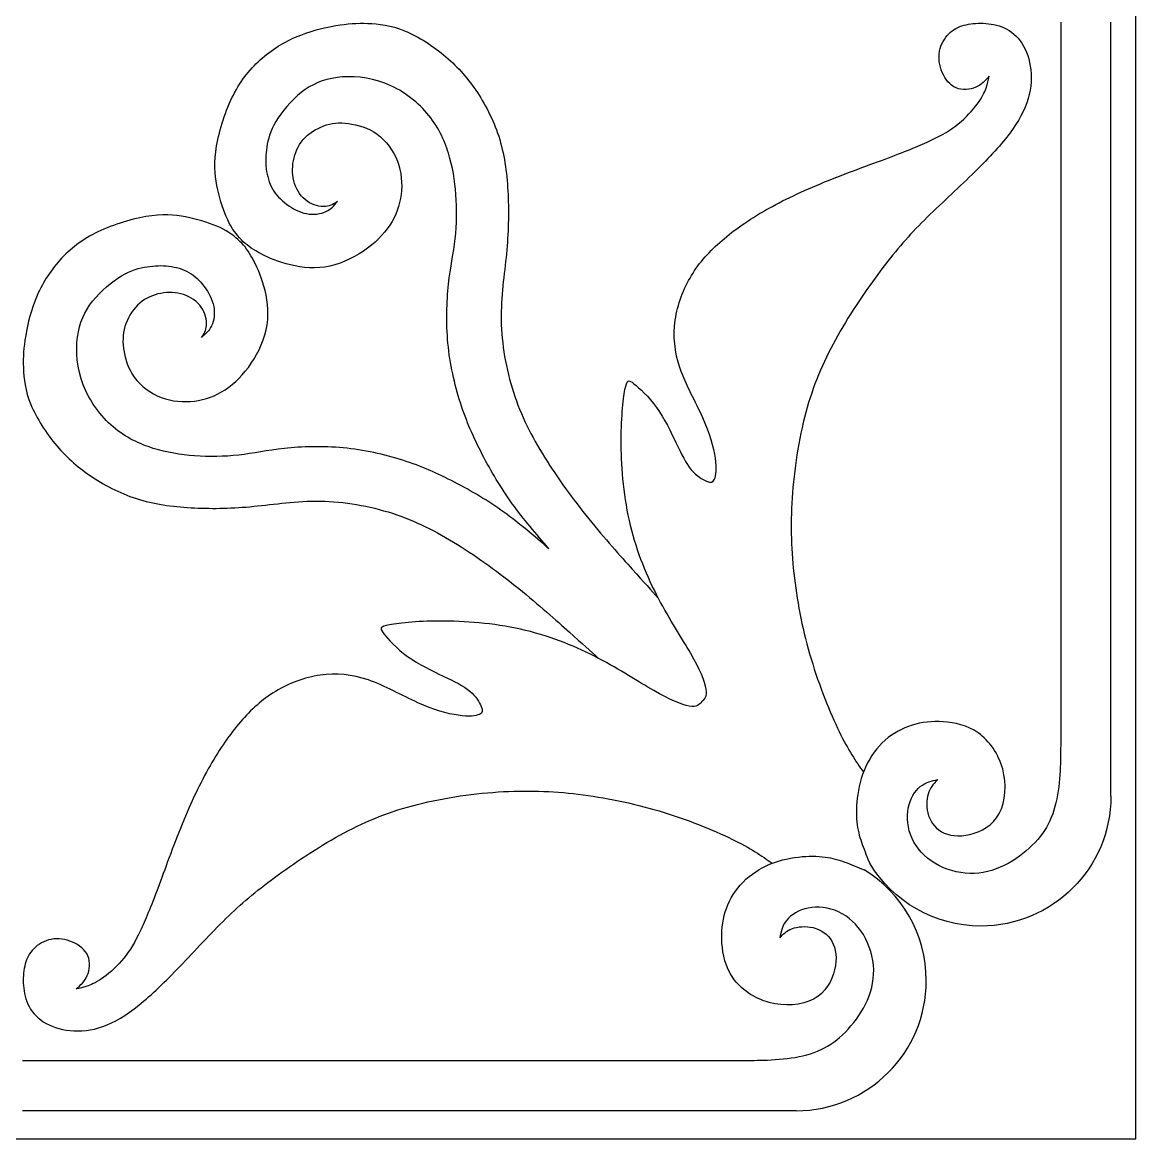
# Model space of a CAD drawing. Extents: x -97 to 91, y -16 to 189.
# Drawn here: x 54.71 to 90.75, y 114.61 to 150.76 of the extents above; entities that cross this region are included whole.
import ezdxf

# ---------------------------------------------------------------- set-up
doc = ezdxf.new("R2010")
doc.units = 0
doc.header["$MEASUREMENT"] = 0
doc.layers.add('LAYER_1', color=7, linetype='CONTINUOUS')

msp = doc.modelspace()

# ---------------------------------------------------------------- linework, layer by layer
at = {"layer": 'LAYER_1'}
msp.add_lwpolyline([(18.4134, 114.6116), (90.7518, 114.6116), (90.7518, 186.95), (18.4134, 186.95), (18.4134, 114.6116)], close=True, dxfattribs=at)
for points, knots in [([(71.7561, 133.7123), (71.3468, 134.1864), (70.9374, 134.6607), (70.5712, 135.1704), (70.5712, 135.1704), (70.205, 135.6801), (69.8818, 136.2254), (69.6016, 136.7656), (69.6016, 136.7656), (69.3215, 137.3058), (69.0841, 137.8411), (68.8923, 138.4393), (68.8923, 138.4393), (68.7005, 139.0376), (68.554, 139.699), (68.4909, 140.3679), (68.4909, 140.3679), (68.4278, 141.0369), (68.448, 141.7135), (68.5086, 142.2738), (68.5086, 142.2738), (68.5692, 142.8342), (68.6702, 143.2786), (68.7232, 143.7481), (68.7232, 143.7481), (68.7762, 144.2176), (68.7812, 144.7124), (68.7485, 145.1769), (68.7485, 145.1769), (68.7156, 145.6413), (68.6449, 146.0755), (68.5061, 146.5173), (68.5061, 146.5173), (68.3672, 146.959), (68.1602, 147.4084), (67.8119, 147.8148), (67.8119, 147.8148), (67.4635, 148.2212), (66.9737, 148.5848), (66.4487, 148.7867), (66.4487, 148.7867), (65.9236, 148.9887), (65.3632, 149.0291), (64.9013, 148.9685), (64.9013, 148.9685), (64.4393, 148.9079), (64.0757, 148.7463), (63.7426, 148.4838), (63.7426, 148.4838), (63.4094, 148.2213), (63.1064, 147.8577), (62.9203, 147.5428), (62.9203, 147.5428), (62.7341, 147.2279), (62.6646, 146.9616), (62.6261, 146.7149), (62.6261, 146.7149), (62.5877, 146.4681), (62.5801, 146.2409), (62.6078, 146.0137), (62.6078, 146.0137), (62.6356, 145.7865), (62.6987, 145.5593), (62.8085, 145.365), (62.8085, 145.365), (62.9183, 145.1706), (63.0749, 145.009), (63.2667, 144.8677), (63.2667, 144.8677), (63.4585, 144.7263), (63.6857, 144.6051), (63.9142, 144.5609), (63.9142, 144.5609), (64.1427, 144.5167), (64.3724, 144.5496), (64.539, 144.6278), (64.539, 144.6278), (64.7056, 144.7061), (64.8091, 144.8298), (64.9126, 144.9535), (64.9126, 144.9535), (64.804, 144.8803), (64.6955, 144.807), (64.5251, 144.7944), (64.5251, 144.7944), (64.3547, 144.7818), (64.1225, 144.8298), (63.9344, 144.961), (63.9344, 144.961), (63.7463, 145.0923), (63.6024, 145.3069), (63.5267, 145.5404), (63.5267, 145.5404), (63.451, 145.7739), (63.4434, 146.0264), (63.4888, 146.2725), (63.4888, 146.2725), (63.5342, 146.5186), (63.6328, 146.7585), (63.8044, 146.9566), (63.8044, 146.9566), (63.976, 147.1547), (64.2209, 147.3113), (64.4695, 147.4021), (64.4695, 147.4021), (64.7182, 147.493), (64.9707, 147.5183), (65.2685, 147.4804), (65.2685, 147.4804), (65.5664, 147.4425), (65.9098, 147.3415), (66.1988, 147.132), (66.1988, 147.132), (66.4878, 146.9225), (66.7226, 146.6044), (66.8551, 146.2573), (66.8551, 146.2573), (66.9876, 145.9102), (67.0179, 145.5341), (66.9738, 145.1807), (66.9738, 145.1807), (66.9296, 144.8273), (66.8109, 144.4966), (66.6077, 144.1874), (66.6077, 144.1874), (66.4045, 143.8781), (66.1167, 143.5903), (65.752, 143.3455), (65.752, 143.3455), (65.3872, 143.1006), (64.9454, 142.8986), (64.5037, 142.8317), (64.5037, 142.8317), (64.0619, 142.7648), (63.6201, 142.833), (63.2503, 142.9365), (63.2503, 142.9365), (62.8805, 143.04), (62.5826, 143.1789), (62.3531, 143.3065), (62.3531, 143.3065), (62.1236, 143.4341), (61.9623, 143.5507), (61.8046, 143.7122), (61.8046, 143.7122), (61.6468, 143.8738), (61.4924, 144.0804), (61.361, 144.3566), (61.361, 144.3566), (61.2295, 144.6329), (61.121, 144.9788), (61.0415, 145.3359), (61.0415, 145.3359), (60.9619, 145.6931), (60.9114, 146.0617), (60.9745, 146.5615), (60.9745, 146.5615), (61.0377, 147.0613), (61.2144, 147.6924), (61.4517, 148.2112), (61.4517, 148.2112), (61.689, 148.7299), (61.9869, 149.1364), (62.3428, 149.4747), (62.3428, 149.4747), (62.6987, 149.8129), (63.1127, 150.083), (63.5557, 150.2749), (63.5557, 150.2749), (63.9988, 150.4667), (64.4709, 150.5804), (64.8571, 150.6474), (64.8571, 150.6474), (65.2433, 150.7144), (65.5437, 150.7349), (65.8933, 150.7222), (65.8933, 150.7222), (66.2429, 150.7096), (66.6418, 150.6639), (67.0861, 150.482), (67.0861, 150.482), (67.5304, 150.3001), (68.0202, 149.982), (68.4253, 149.6375), (68.4253, 149.6375), (68.8304, 149.2929), (69.1511, 148.9218), (69.4426, 148.4788), (69.4426, 148.4788), (69.7341, 148.0358), (69.9967, 147.5207), (70.1646, 146.9604), (70.1646, 146.9604), (70.3324, 146.4), (70.4057, 145.7941), (70.4347, 145.1782), (70.4347, 145.1782), (70.4637, 144.5622), (70.4486, 143.9362), (70.3829, 143.2647), (70.3829, 143.2647), (70.3173, 142.5932), (70.2012, 141.8763), (70.2138, 141.1089), (70.2138, 141.1089), (70.2264, 140.3415), (70.3678, 139.5236), (70.6101, 138.7764), (70.6101, 138.7764), (70.8524, 138.0292), (71.1958, 137.3526), (71.6174, 136.6736), (71.6174, 136.6736), (72.0389, 135.9945), (72.5388, 135.3129), (73.0487, 134.6818), (73.0487, 134.6818), (73.5586, 134.0507), (74.0786, 133.4701), (74.4566, 133.0488), (74.4566, 133.0488), (74.8347, 132.6274), (75.0707, 132.3653), (75.3067, 132.1031)], [0, 0, 0, 0, 0.0175439, 0.0175439, 0.0175439, 0.0175439, 0.0350877, 0.0350877, 0.0350877, 0.0350877, 0.0526316, 0.0526316, 0.0526316, 0.0526316, 0.0701754, 0.0701754, 0.0701754, 0.0701754, 0.0877193, 0.0877193, 0.0877193, 0.0877193, 0.1052632, 0.1052632, 0.1052632, 0.1052632, 0.122807, 0.122807, 0.122807, 0.122807, 0.1403509, 0.1403509, 0.1403509, 0.1403509, 0.1578947, 0.1578947, 0.1578947, 0.1578947, 0.1754386, 0.1754386, 0.1754386, 0.1754386, 0.1929825, 0.1929825, 0.1929825, 0.1929825, 0.2105263, 0.2105263, 0.2105263, 0.2105263, 0.2280702, 0.2280702, 0.2280702, 0.2280702, 0.245614, 0.245614, 0.245614, 0.245614, 0.2631579, 0.2631579, 0.2631579, 0.2631579, 0.2807018, 0.2807018, 0.2807018, 0.2807018, 0.2982456, 0.2982456, 0.2982456, 0.2982456, 0.3157895, 0.3157895, 0.3157895, 0.3157895, 0.3333333, 0.3333333, 0.3333333, 0.3333333, 0.3508772, 0.3508772, 0.3508772, 0.3508772, 0.3684211, 0.3684211, 0.3684211, 0.3684211, 0.3859649, 0.3859649, 0.3859649, 0.3859649, 0.4035088, 0.4035088, 0.4035088, 0.4035088, 0.4210526, 0.4210526, 0.4210526, 0.4210526, 0.4385965, 0.4385965, 0.4385965, 0.4385965, 0.4561404, 0.4561404, 0.4561404, 0.4561404, 0.4736842, 0.4736842, 0.4736842, 0.4736842, 0.4912281, 0.4912281, 0.4912281, 0.4912281, 0.5087719, 0.5087719, 0.5087719, 0.5087719, 0.5263158, 0.5263158, 0.5263158, 0.5263158, 0.5438596, 0.5438596, 0.5438596, 0.5438596, 0.5614035, 0.5614035, 0.5614035, 0.5614035, 0.5789474, 0.5789474, 0.5789474, 0.5789474, 0.5964912, 0.5964912, 0.5964912, 0.5964912, 0.6140351, 0.6140351, 0.6140351, 0.6140351, 0.6315789, 0.6315789, 0.6315789, 0.6315789, 0.6491228, 0.6491228, 0.6491228, 0.6491228, 0.6666667, 0.6666667, 0.6666667, 0.6666667, 0.6842105, 0.6842105, 0.6842105, 0.6842105, 0.7017544, 0.7017544, 0.7017544, 0.7017544, 0.7192982, 0.7192982, 0.7192982, 0.7192982, 0.7368421, 0.7368421, 0.7368421, 0.7368421, 0.754386, 0.754386, 0.754386, 0.754386, 0.7719298, 0.7719298, 0.7719298, 0.7719298, 0.7894737, 0.7894737, 0.7894737, 0.7894737, 0.8070175, 0.8070175, 0.8070175, 0.8070175, 0.8245614, 0.8245614, 0.8245614, 0.8245614, 0.8421053, 0.8421053, 0.8421053, 0.8421053, 0.8596491, 0.8596491, 0.8596491, 0.8596491, 0.877193, 0.877193, 0.877193, 0.877193, 0.8947368, 0.8947368, 0.8947368, 0.8947368, 0.9122807, 0.9122807, 0.9122807, 0.9122807, 0.9298246, 0.9298246, 0.9298246, 0.9298246, 0.9473684, 0.9473684, 0.9473684, 0.9473684, 0.9649123, 0.9649123, 0.9649123, 0.9649123, 1, 1, 1, 1]), ([(76.7051, 128.7633), (76.7994, 128.8424), (76.8937, 128.9215), (76.8525, 129.1655), (76.8525, 129.1655), (76.8113, 129.4096), (76.6345, 129.8186), (76.3493, 130.3184), (76.3493, 130.3184), (76.064, 130.8182), (75.6702, 131.4089), (75.3067, 132.1031), (75.3067, 132.1031), (74.9432, 132.7973), (74.61, 133.595), (74.4005, 134.4659), (74.4005, 134.4659), (74.191, 135.3368), (74.1051, 136.281), (74.0976, 137.0812), (74.0976, 137.0812), (74.09, 137.8814), (74.1607, 138.5378), (74.2212, 138.8659), (74.2212, 138.8659), (74.2818, 139.1941), (74.3323, 139.1941), (74.509, 139.0553), (74.509, 139.0553), (74.6857, 138.9164), (74.9887, 138.6387), (75.2436, 138.2828), (75.2436, 138.2828), (75.4986, 137.9269), (75.7056, 137.4927), (75.8798, 137.1292), (75.8798, 137.1292), (76.0539, 136.7657), (76.1953, 136.4728), (76.3644, 136.2709), (76.3644, 136.2709), (76.5335, 136.069), (76.7305, 135.9579), (76.8643, 135.9023), (76.8643, 135.9023), (76.9981, 135.8468), (77.0688, 135.8468), (77.1192, 135.9604), (77.1192, 135.9604), (77.1697, 136.0739), (77.2, 136.3012), (77.1496, 136.6445), (77.1496, 136.6445), (77.099, 136.9878), (76.9677, 137.4472), (76.7406, 137.9546), (76.7406, 137.9546), (76.5134, 138.462), (76.1903, 139.0174), (76.006, 139.5526), (76.006, 139.5526), (75.8217, 140.0877), (75.7763, 140.6027), (75.8494, 141.1126), (75.8494, 141.1126), (75.9227, 141.6225), (76.1146, 142.1274), (76.3745, 142.5591), (76.3745, 142.5591), (76.6345, 142.9907), (76.9627, 143.3492), (77.3615, 143.6925), (77.3615, 143.6925), (77.7604, 144.0359), (78.23, 144.364), (78.7828, 144.6796), (78.7828, 144.6796), (79.3356, 144.9951), (79.9718, 145.2981), (80.6761, 145.5858), (80.6761, 145.5858), (81.3804, 145.8736), (82.1529, 146.1463), (82.7536, 146.3709), (82.7536, 146.3709), (83.3544, 146.5956), (83.7836, 146.7723), (84.1358, 146.9401), (84.1358, 146.9401), (84.4879, 147.108), (84.7632, 147.2671), (85.0106, 147.4678), (85.0106, 147.4678), (85.258, 147.6685), (85.4776, 147.9109), (85.6278, 148.1153), (85.6278, 148.1153), (85.778, 148.3198), (85.8588, 148.4865), (85.9106, 148.6291), (85.9106, 148.6291), (85.9623, 148.7717), (85.985, 148.8904), (86.0077, 149.009), (86.0077, 149.009), (85.8866, 148.8727), (85.7654, 148.7363), (85.5786, 148.6556), (85.5786, 148.6556), (85.3918, 148.5748), (85.1394, 148.5495), (84.9374, 148.6341), (84.9374, 148.6341), (84.7355, 148.7186), (84.584, 148.913), (84.4906, 149.1326), (84.4906, 149.1326), (84.3972, 149.3523), (84.3618, 149.5972), (84.4034, 149.8206), (84.4034, 149.8206), (84.4451, 150.0439), (84.5638, 150.246), (84.7052, 150.3873), (84.7052, 150.3873), (84.8465, 150.5287), (85.0106, 150.6094), (85.1974, 150.6606), (85.1974, 150.6606), (85.3842, 150.7119), (85.5938, 150.7336), (85.8172, 150.7248), (85.8172, 150.7248), (86.0406, 150.716), (86.2779, 150.6765), (86.4975, 150.5749), (86.4975, 150.5749), (86.7171, 150.4732), (86.9191, 150.309), (87.0705, 150.0768), (87.0705, 150.0768), (87.222, 149.8446), (87.323, 149.5441), (87.357, 149.2122), (87.357, 149.2122), (87.3912, 148.8803), (87.3583, 148.5167), (87.227, 148.1456), (87.227, 148.1456), (87.0958, 147.7745), (86.8661, 147.3959), (86.5354, 146.9844), (86.5354, 146.9844), (86.2047, 146.5729), (85.773, 146.1286), (85.2745, 145.6503), (85.2745, 145.6503), (84.7759, 145.1719), (84.2104, 144.6594), (83.7295, 144.1672), (83.7295, 144.1672), (83.2486, 143.6749), (82.8523, 143.2029), (82.4004, 142.5895), (82.4004, 142.5895), (81.9485, 141.976), (81.4411, 141.2212), (81.0309, 140.4752), (81.0309, 140.4752), (80.6207, 139.7293), (80.3076, 138.9921), (80.0754, 138.1263), (80.0754, 138.1263), (79.8432, 137.2604), (79.6917, 136.2658), (79.6311, 135.3546), (79.6311, 135.3546), (79.5705, 134.4433), (79.6009, 133.6152), (79.7043, 132.7595), (79.7043, 132.7595), (79.8078, 131.9038), (79.9845, 131.0202), (80.247, 130.1442), (80.247, 130.1442), (80.5096, 129.2683), (80.858, 128.3999), (81.1544, 127.7901), (81.1544, 127.7901), (81.4508, 127.1804), (81.6953, 126.8293), (81.9397, 126.4782)], [0, 0, 0, 0, 0.0204082, 0.0204082, 0.0204082, 0.0204082, 0.0408163, 0.0408163, 0.0408163, 0.0408163, 0.0612245, 0.0612245, 0.0612245, 0.0612245, 0.0816327, 0.0816327, 0.0816327, 0.0816327, 0.1020408, 0.1020408, 0.1020408, 0.1020408, 0.122449, 0.122449, 0.122449, 0.122449, 0.1428571, 0.1428571, 0.1428571, 0.1428571, 0.1632653, 0.1632653, 0.1632653, 0.1632653, 0.1836735, 0.1836735, 0.1836735, 0.1836735, 0.2040816, 0.2040816, 0.2040816, 0.2040816, 0.2244898, 0.2244898, 0.2244898, 0.2244898, 0.244898, 0.244898, 0.244898, 0.244898, 0.2653061, 0.2653061, 0.2653061, 0.2653061, 0.2857143, 0.2857143, 0.2857143, 0.2857143, 0.3061224, 0.3061224, 0.3061224, 0.3061224, 0.3265306, 0.3265306, 0.3265306, 0.3265306, 0.3469388, 0.3469388, 0.3469388, 0.3469388, 0.3673469, 0.3673469, 0.3673469, 0.3673469, 0.3877551, 0.3877551, 0.3877551, 0.3877551, 0.4081633, 0.4081633, 0.4081633, 0.4081633, 0.4285714, 0.4285714, 0.4285714, 0.4285714, 0.4489796, 0.4489796, 0.4489796, 0.4489796, 0.4693878, 0.4693878, 0.4693878, 0.4693878, 0.4897959, 0.4897959, 0.4897959, 0.4897959, 0.5102041, 0.5102041, 0.5102041, 0.5102041, 0.5306122, 0.5306122, 0.5306122, 0.5306122, 0.5510204, 0.5510204, 0.5510204, 0.5510204, 0.5714286, 0.5714286, 0.5714286, 0.5714286, 0.5918367, 0.5918367, 0.5918367, 0.5918367, 0.6122449, 0.6122449, 0.6122449, 0.6122449, 0.6326531, 0.6326531, 0.6326531, 0.6326531, 0.6530612, 0.6530612, 0.6530612, 0.6530612, 0.6734694, 0.6734694, 0.6734694, 0.6734694, 0.6938776, 0.6938776, 0.6938776, 0.6938776, 0.7142857, 0.7142857, 0.7142857, 0.7142857, 0.7346939, 0.7346939, 0.7346939, 0.7346939, 0.755102, 0.755102, 0.755102, 0.755102, 0.7755102, 0.7755102, 0.7755102, 0.7755102, 0.7959184, 0.7959184, 0.7959184, 0.7959184, 0.8163265, 0.8163265, 0.8163265, 0.8163265, 0.8367347, 0.8367347, 0.8367347, 0.8367347, 0.8571429, 0.8571429, 0.8571429, 0.8571429, 0.877551, 0.877551, 0.877551, 0.877551, 0.8979592, 0.8979592, 0.8979592, 0.8979592, 0.9183673, 0.9183673, 0.9183673, 0.9183673, 0.9387755, 0.9387755, 0.9387755, 0.9387755, 0.9591837, 0.9591837, 0.9591837, 0.9591837, 1, 1, 1, 1]), ([(71.756, 133.7122), (71.2818, 134.1215), (70.8076, 134.5308), (70.2979, 134.897), (70.2979, 134.897), (69.7881, 135.2633), (69.2428, 135.5865), (68.7027, 135.8666), (68.7027, 135.8666), (68.1625, 136.1468), (67.6272, 136.3841), (67.029, 136.576), (67.029, 136.576), (66.4307, 136.7678), (65.7693, 136.9142), (65.1004, 136.9773), (65.1004, 136.9773), (64.4314, 137.0405), (63.7548, 137.0203), (63.1945, 136.9597), (63.1945, 136.9597), (62.634, 136.8991), (62.1897, 136.7981), (61.7202, 136.7451), (61.7202, 136.7451), (61.2507, 136.6921), (60.7559, 136.687), (60.2914, 136.7198), (60.2914, 136.7198), (59.8269, 136.7527), (59.3927, 136.8234), (58.951, 136.9622), (58.951, 136.9622), (58.5092, 137.101), (58.0598, 137.308), (57.6534, 137.6564), (57.6534, 137.6564), (57.247, 138.0047), (56.8835, 138.4945), (56.6816, 139.0196), (56.6816, 139.0196), (56.4796, 139.5447), (56.4392, 140.1051), (56.4998, 140.567), (56.4998, 140.567), (56.5604, 141.029), (56.722, 141.3925), (56.9845, 141.7257), (56.9845, 141.7257), (57.247, 142.0589), (57.6106, 142.3619), (57.9255, 142.548), (57.9255, 142.548), (58.2404, 142.7342), (58.5067, 142.8037), (58.7534, 142.8421), (58.7534, 142.8421), (59.0002, 142.8806), (59.2274, 142.8882), (59.4546, 142.8605), (59.4546, 142.8605), (59.6818, 142.8327), (59.909, 142.7695), (60.1033, 142.6598), (60.1033, 142.6598), (60.2977, 142.55), (60.4593, 142.3934), (60.6006, 142.2016), (60.6006, 142.2016), (60.742, 142.0097), (60.8632, 141.7825), (60.9074, 141.5541), (60.9074, 141.5541), (60.9516, 141.3256), (60.9187, 141.0959), (60.8405, 140.9293), (60.8405, 140.9293), (60.7622, 140.7627), (60.6385, 140.6592), (60.5148, 140.5557), (60.5148, 140.5557), (60.588, 140.6642), (60.6613, 140.7728), (60.6739, 140.9431), (60.6739, 140.9431), (60.6865, 141.1135), (60.6385, 141.3458), (60.5072, 141.5339), (60.5072, 141.5339), (60.376, 141.722), (60.1614, 141.8658), (59.9279, 141.9415), (59.9279, 141.9415), (59.6944, 142.0173), (59.4419, 142.0249), (59.1958, 141.9795), (59.1958, 141.9795), (58.9497, 141.934), (58.7098, 141.8355), (58.5117, 141.6639), (58.5117, 141.6639), (58.3135, 141.4922), (58.157, 141.2474), (58.0662, 140.9987), (58.0662, 140.9987), (57.9753, 140.7501), (57.95, 140.4976), (57.9879, 140.1998), (57.9879, 140.1998), (58.0258, 139.9019), (58.1267, 139.5585), (58.3363, 139.2695), (58.3363, 139.2695), (58.5458, 138.9805), (58.8639, 138.7457), (59.211, 138.6132), (59.211, 138.6132), (59.5581, 138.4807), (59.9342, 138.4503), (60.2876, 138.4945), (60.2876, 138.4945), (60.641, 138.5387), (60.9717, 138.6574), (61.2809, 138.8605), (61.2809, 138.8605), (61.5902, 139.0637), (61.878, 139.3516), (62.1228, 139.7163), (62.1228, 139.7163), (62.3677, 140.0811), (62.5697, 140.5229), (62.6366, 140.9646), (62.6366, 140.9646), (62.7035, 141.4064), (62.6353, 141.8482), (62.5318, 142.218), (62.5318, 142.218), (62.4283, 142.5878), (62.2894, 142.8857), (62.1618, 143.1152), (62.1618, 143.1152), (62.0341, 143.3447), (61.9176, 143.506), (61.7561, 143.6637), (61.7561, 143.6637), (61.5945, 143.8214), (61.3879, 143.9759), (61.1117, 144.1073), (61.1117, 144.1073), (60.8354, 144.2387), (60.4895, 144.3473), (60.1324, 144.4268), (60.1324, 144.4268), (59.7752, 144.5063), (59.4066, 144.5569), (58.9068, 144.4937), (58.9068, 144.4937), (58.407, 144.4306), (57.7759, 144.2539), (57.2571, 144.0166), (57.2571, 144.0166), (56.7384, 143.7793), (56.3319, 143.4814), (55.9936, 143.1255), (55.9936, 143.1255), (55.6554, 142.7695), (55.3853, 142.3555), (55.1934, 141.9126), (55.1934, 141.9126), (55.0016, 141.4695), (54.8879, 140.9974), (54.8209, 140.6112), (54.8209, 140.6112), (54.7539, 140.225), (54.7334, 139.9246), (54.746, 139.575), (54.746, 139.575), (54.7587, 139.2254), (54.8044, 138.8265), (54.9862, 138.3822), (54.9862, 138.3822), (55.1682, 137.9379), (55.4863, 137.4481), (55.8308, 137.043), (55.8308, 137.043), (56.1754, 136.6379), (56.5465, 136.3172), (56.9895, 136.0257), (56.9895, 136.0257), (57.4325, 135.7342), (57.9475, 135.4716), (58.5079, 135.3037), (58.5079, 135.3037), (59.0683, 135.1359), (59.6742, 135.0626), (60.2901, 135.0336), (60.2901, 135.0336), (60.9061, 135.0046), (61.5321, 135.0197), (62.2036, 135.0854), (62.2036, 135.0854), (62.8751, 135.151), (63.592, 135.2671), (64.3594, 135.2545), (64.3594, 135.2545), (65.1268, 135.2419), (65.9447, 135.1005), (66.6919, 134.8582), (66.6919, 134.8582), (67.4391, 134.6158), (68.1157, 134.2725), (68.7947, 133.8509), (68.7947, 133.8509), (69.4738, 133.4293), (70.1554, 132.9295), (70.7865, 132.4196), (70.7865, 132.4196), (71.4175, 131.9097), (71.9982, 131.3897), (72.4195, 131.0117), (72.4195, 131.0117), (72.8409, 130.6336), (73.103, 130.3976), (73.3652, 130.1615)], [0, 0, 0, 0, 0.0175439, 0.0175439, 0.0175439, 0.0175439, 0.0350877, 0.0350877, 0.0350877, 0.0350877, 0.0526316, 0.0526316, 0.0526316, 0.0526316, 0.0701754, 0.0701754, 0.0701754, 0.0701754, 0.0877193, 0.0877193, 0.0877193, 0.0877193, 0.1052632, 0.1052632, 0.1052632, 0.1052632, 0.122807, 0.122807, 0.122807, 0.122807, 0.1403509, 0.1403509, 0.1403509, 0.1403509, 0.1578947, 0.1578947, 0.1578947, 0.1578947, 0.1754386, 0.1754386, 0.1754386, 0.1754386, 0.1929825, 0.1929825, 0.1929825, 0.1929825, 0.2105263, 0.2105263, 0.2105263, 0.2105263, 0.2280702, 0.2280702, 0.2280702, 0.2280702, 0.245614, 0.245614, 0.245614, 0.245614, 0.2631579, 0.2631579, 0.2631579, 0.2631579, 0.2807018, 0.2807018, 0.2807018, 0.2807018, 0.2982456, 0.2982456, 0.2982456, 0.2982456, 0.3157895, 0.3157895, 0.3157895, 0.3157895, 0.3333333, 0.3333333, 0.3333333, 0.3333333, 0.3508772, 0.3508772, 0.3508772, 0.3508772, 0.3684211, 0.3684211, 0.3684211, 0.3684211, 0.3859649, 0.3859649, 0.3859649, 0.3859649, 0.4035088, 0.4035088, 0.4035088, 0.4035088, 0.4210526, 0.4210526, 0.4210526, 0.4210526, 0.4385965, 0.4385965, 0.4385965, 0.4385965, 0.4561404, 0.4561404, 0.4561404, 0.4561404, 0.4736842, 0.4736842, 0.4736842, 0.4736842, 0.4912281, 0.4912281, 0.4912281, 0.4912281, 0.5087719, 0.5087719, 0.5087719, 0.5087719, 0.5263158, 0.5263158, 0.5263158, 0.5263158, 0.5438596, 0.5438596, 0.5438596, 0.5438596, 0.5614035, 0.5614035, 0.5614035, 0.5614035, 0.5789474, 0.5789474, 0.5789474, 0.5789474, 0.5964912, 0.5964912, 0.5964912, 0.5964912, 0.6140351, 0.6140351, 0.6140351, 0.6140351, 0.6315789, 0.6315789, 0.6315789, 0.6315789, 0.6491228, 0.6491228, 0.6491228, 0.6491228, 0.6666667, 0.6666667, 0.6666667, 0.6666667, 0.6842105, 0.6842105, 0.6842105, 0.6842105, 0.7017544, 0.7017544, 0.7017544, 0.7017544, 0.7192982, 0.7192982, 0.7192982, 0.7192982, 0.7368421, 0.7368421, 0.7368421, 0.7368421, 0.754386, 0.754386, 0.754386, 0.754386, 0.7719298, 0.7719298, 0.7719298, 0.7719298, 0.7894737, 0.7894737, 0.7894737, 0.7894737, 0.8070175, 0.8070175, 0.8070175, 0.8070175, 0.8245614, 0.8245614, 0.8245614, 0.8245614, 0.8421053, 0.8421053, 0.8421053, 0.8421053, 0.8596491, 0.8596491, 0.8596491, 0.8596491, 0.877193, 0.877193, 0.877193, 0.877193, 0.8947368, 0.8947368, 0.8947368, 0.8947368, 0.9122807, 0.9122807, 0.9122807, 0.9122807, 0.9298246, 0.9298246, 0.9298246, 0.9298246, 0.9473684, 0.9473684, 0.9473684, 0.9473684, 0.9649123, 0.9649123, 0.9649123, 0.9649123, 1, 1, 1, 1]), ([(76.705, 128.7632), (76.6259, 128.6689), (76.5467, 128.5746), (76.3027, 128.6158), (76.3027, 128.6158), (76.0587, 128.657), (75.6497, 128.8338), (75.1499, 129.119), (75.1499, 129.119), (74.6501, 129.4042), (74.0594, 129.7981), (73.3652, 130.1615), (73.3652, 130.1615), (72.671, 130.5251), (71.8733, 130.8583), (71.0024, 131.0678), (71.0024, 131.0678), (70.1315, 131.2773), (69.1873, 131.3631), (68.3871, 131.3707), (68.3871, 131.3707), (67.5869, 131.3783), (66.9305, 131.3076), (66.6024, 131.2471), (66.6024, 131.2471), (66.2742, 131.1865), (66.2742, 131.136), (66.413, 130.9593), (66.413, 130.9593), (66.5518, 130.7826), (66.8295, 130.4796), (67.1855, 130.2246), (67.1855, 130.2246), (67.5414, 129.9697), (67.9756, 129.7627), (68.3391, 129.5885), (68.3391, 129.5885), (68.7026, 129.4144), (68.9954, 129.2729), (69.1974, 129.1039), (69.1974, 129.1039), (69.3993, 128.9347), (69.5104, 128.7378), (69.5659, 128.604), (69.5659, 128.604), (69.6215, 128.4702), (69.6215, 128.3995), (69.5079, 128.349), (69.5079, 128.349), (69.3943, 128.2986), (69.1671, 128.2683), (68.8238, 128.3187), (68.8238, 128.3187), (68.4805, 128.3692), (68.021, 128.5005), (67.5137, 128.7277), (67.5137, 128.7277), (67.0063, 128.9549), (66.4509, 129.278), (65.9157, 129.4623), (65.9157, 129.4623), (65.3806, 129.6466), (64.8656, 129.692), (64.3557, 129.6188), (64.3557, 129.6188), (63.8458, 129.5456), (63.3409, 129.3537), (62.9092, 129.0937), (62.9092, 129.0937), (62.4776, 128.8338), (62.1191, 128.5055), (61.7758, 128.1067), (61.7758, 128.1067), (61.4324, 127.7079), (61.1043, 127.2383), (60.7887, 126.6855), (60.7887, 126.6855), (60.4732, 126.1327), (60.1702, 125.4965), (59.8825, 124.7922), (59.8825, 124.7922), (59.5947, 124.0879), (59.322, 123.3154), (59.0974, 122.7147), (59.0974, 122.7147), (58.8727, 122.1139), (58.696, 121.6846), (58.5282, 121.3325), (58.5282, 121.3325), (58.3603, 120.9803), (58.2012, 120.7051), (58.0005, 120.4577), (58.0005, 120.4577), (57.7998, 120.2103), (57.5574, 119.9906), (57.353, 119.8405), (57.353, 119.8405), (57.1485, 119.6903), (56.9818, 119.6095), (56.8392, 119.5577), (56.8392, 119.5577), (56.6966, 119.506), (56.5779, 119.4833), (56.4593, 119.4605), (56.4593, 119.4605), (56.5956, 119.5817), (56.732, 119.7029), (56.8127, 119.8897), (56.8127, 119.8897), (56.8935, 120.0765), (56.9188, 120.3289), (56.8342, 120.5309), (56.8342, 120.5309), (56.7496, 120.7328), (56.5552, 120.8843), (56.3356, 120.9777), (56.3356, 120.9777), (56.116, 121.0711), (55.8711, 121.1065), (55.6477, 121.0648), (55.6477, 121.0648), (55.4243, 121.0232), (55.2223, 120.9045), (55.081, 120.7631), (55.081, 120.7631), (54.9396, 120.6218), (54.8588, 120.4577), (54.8076, 120.2709), (54.8076, 120.2709), (54.7564, 120.0841), (54.7346, 119.8745), (54.7435, 119.6511), (54.7435, 119.6511), (54.7523, 119.4277), (54.7918, 119.1904), (54.8934, 118.9708), (54.8934, 118.9708), (54.9951, 118.7512), (55.1593, 118.5492), (55.3915, 118.3977), (55.3915, 118.3977), (55.6237, 118.2463), (55.9242, 118.1453), (56.2561, 118.1112), (56.2561, 118.1112), (56.588, 118.0771), (56.9516, 118.11), (57.3226, 118.2413), (57.3226, 118.2413), (57.6937, 118.3725), (58.0724, 118.6022), (58.4839, 118.9329), (58.4839, 118.9329), (58.8953, 119.2636), (59.3397, 119.6953), (59.818, 120.1938), (59.818, 120.1938), (60.2964, 120.6924), (60.8089, 121.2579), (61.3011, 121.7388), (61.3011, 121.7388), (61.7934, 122.2197), (62.2654, 122.616), (62.8788, 123.0679), (62.8788, 123.0679), (63.4923, 123.5198), (64.2471, 124.0272), (64.9931, 124.4374), (64.9931, 124.4374), (65.739, 124.8476), (66.4761, 125.1607), (67.342, 125.3929), (67.342, 125.3929), (68.2078, 125.6251), (69.2024, 125.7766), (70.1137, 125.8372), (70.1137, 125.8372), (71.025, 125.8978), (71.8531, 125.8674), (72.7088, 125.764), (72.7088, 125.764), (73.5645, 125.6605), (74.4481, 125.4837), (75.3241, 125.2212), (75.3241, 125.2212), (76.2, 124.9587), (77.0684, 124.6103), (77.6781, 124.3139), (77.6781, 124.3139), (78.2879, 124.0175), (78.639, 123.773), (78.9901, 123.5286)], [0, 0, 0, 0, 0.0204082, 0.0204082, 0.0204082, 0.0204082, 0.0408163, 0.0408163, 0.0408163, 0.0408163, 0.0612245, 0.0612245, 0.0612245, 0.0612245, 0.0816327, 0.0816327, 0.0816327, 0.0816327, 0.1020408, 0.1020408, 0.1020408, 0.1020408, 0.122449, 0.122449, 0.122449, 0.122449, 0.1428571, 0.1428571, 0.1428571, 0.1428571, 0.1632653, 0.1632653, 0.1632653, 0.1632653, 0.1836735, 0.1836735, 0.1836735, 0.1836735, 0.2040816, 0.2040816, 0.2040816, 0.2040816, 0.2244898, 0.2244898, 0.2244898, 0.2244898, 0.244898, 0.244898, 0.244898, 0.244898, 0.2653061, 0.2653061, 0.2653061, 0.2653061, 0.2857143, 0.2857143, 0.2857143, 0.2857143, 0.3061224, 0.3061224, 0.3061224, 0.3061224, 0.3265306, 0.3265306, 0.3265306, 0.3265306, 0.3469388, 0.3469388, 0.3469388, 0.3469388, 0.3673469, 0.3673469, 0.3673469, 0.3673469, 0.3877551, 0.3877551, 0.3877551, 0.3877551, 0.4081633, 0.4081633, 0.4081633, 0.4081633, 0.4285714, 0.4285714, 0.4285714, 0.4285714, 0.4489796, 0.4489796, 0.4489796, 0.4489796, 0.4693878, 0.4693878, 0.4693878, 0.4693878, 0.4897959, 0.4897959, 0.4897959, 0.4897959, 0.5102041, 0.5102041, 0.5102041, 0.5102041, 0.5306122, 0.5306122, 0.5306122, 0.5306122, 0.5510204, 0.5510204, 0.5510204, 0.5510204, 0.5714286, 0.5714286, 0.5714286, 0.5714286, 0.5918367, 0.5918367, 0.5918367, 0.5918367, 0.6122449, 0.6122449, 0.6122449, 0.6122449, 0.6326531, 0.6326531, 0.6326531, 0.6326531, 0.6530612, 0.6530612, 0.6530612, 0.6530612, 0.6734694, 0.6734694, 0.6734694, 0.6734694, 0.6938776, 0.6938776, 0.6938776, 0.6938776, 0.7142857, 0.7142857, 0.7142857, 0.7142857, 0.7346939, 0.7346939, 0.7346939, 0.7346939, 0.755102, 0.755102, 0.755102, 0.755102, 0.7755102, 0.7755102, 0.7755102, 0.7755102, 0.7959184, 0.7959184, 0.7959184, 0.7959184, 0.8163265, 0.8163265, 0.8163265, 0.8163265, 0.8367347, 0.8367347, 0.8367347, 0.8367347, 0.8571429, 0.8571429, 0.8571429, 0.8571429, 0.877551, 0.877551, 0.877551, 0.877551, 0.8979592, 0.8979592, 0.8979592, 0.8979592, 0.9183673, 0.9183673, 0.9183673, 0.9183673, 0.9387755, 0.9387755, 0.9387755, 0.9387755, 0.9591837, 0.9591837, 0.9591837, 0.9591837, 1, 1, 1, 1]), ([(88.3249, 127.5916), (88.3249, 127.372), (88.3249, 127.1524), (88.3174, 126.8634), (88.3174, 126.8634), (88.3098, 126.5744), (88.2946, 126.2159), (88.2442, 125.8701), (88.2442, 125.8701), (88.1937, 125.5242), (88.1079, 125.191), (87.9728, 124.8995), (87.9728, 124.8995), (87.8378, 124.6079), (87.6535, 124.358), (87.4049, 124.1131), (87.4049, 124.1131), (87.1562, 123.8683), (86.8432, 123.6284), (86.4986, 123.458), (86.4986, 123.458), (86.154, 123.2876), (85.7778, 123.1866), (85.3853, 123.1967), (85.3853, 123.1967), (84.9928, 123.2068), (84.5838, 123.328), (84.2506, 123.5299), (84.2506, 123.5299), (83.9174, 123.7319), (83.6598, 124.0147), (83.5135, 124.3352), (83.5135, 124.3352), (83.3671, 124.6558), (83.3317, 125.0143), (83.391, 125.3172), (83.391, 125.3172), (83.4503, 125.6201), (83.6043, 125.8676), (83.7797, 126.0114), (83.7797, 126.0114), (83.9551, 126.1553), (84.1521, 126.1957), (84.349, 126.2361), (84.349, 126.2361), (84.2379, 126.1301), (84.1268, 126.024), (84.0587, 125.8423), (84.0587, 125.8423), (83.9905, 125.6606), (83.9653, 125.403), (84.0246, 125.1594), (84.0246, 125.1594), (84.0839, 124.9159), (84.2278, 124.6861), (84.4639, 124.5511), (84.4639, 124.5511), (84.6999, 124.416), (85.0281, 124.3756), (85.3852, 124.4601), (85.3852, 124.4601), (85.7424, 124.5447), (86.1286, 124.7542), (86.3381, 125.1404), (86.3381, 125.1404), (86.5476, 125.5266), (86.5804, 126.0896), (86.4467, 126.5818), (86.4467, 126.5818), (86.3128, 127.0741), (86.0124, 127.4957), (85.6578, 127.7481), (85.6578, 127.7481), (85.3032, 128.0006), (84.8942, 128.084), (84.5257, 128.108), (84.5257, 128.108), (84.1572, 128.132), (83.829, 128.0966), (83.516, 127.9994), (83.516, 127.9994), (83.2029, 127.9022), (82.9049, 127.7431), (82.6462, 127.5147), (82.6462, 127.5147), (82.3874, 127.2862), (82.1678, 126.9883), (82.0151, 126.6576), (82.0151, 126.6576), (81.8624, 126.3269), (81.7766, 125.9635), (81.7375, 125.6353), (81.7375, 125.6353), (81.6984, 125.3071), (81.706, 125.0143), (81.7388, 124.772), (81.7388, 124.772), (81.7716, 124.5296), (81.8297, 124.3377), (81.9028, 124.1353), (81.9028, 124.1353), (81.9759, 123.9328), (82.0641, 123.7196), (82.1523, 123.5065)], [0, 0, 0, 0, 0.037037, 0.037037, 0.037037, 0.037037, 0.0740741, 0.0740741, 0.0740741, 0.0740741, 0.1111111, 0.1111111, 0.1111111, 0.1111111, 0.1481481, 0.1481481, 0.1481481, 0.1481481, 0.1851852, 0.1851852, 0.1851852, 0.1851852, 0.2222222, 0.2222222, 0.2222222, 0.2222222, 0.2592593, 0.2592593, 0.2592593, 0.2592593, 0.2962963, 0.2962963, 0.2962963, 0.2962963, 0.3333333, 0.3333333, 0.3333333, 0.3333333, 0.3703704, 0.3703704, 0.3703704, 0.3703704, 0.4074074, 0.4074074, 0.4074074, 0.4074074, 0.4444444, 0.4444444, 0.4444444, 0.4444444, 0.4814815, 0.4814815, 0.4814815, 0.4814815, 0.5185185, 0.5185185, 0.5185185, 0.5185185, 0.5555556, 0.5555556, 0.5555556, 0.5555556, 0.5925926, 0.5925926, 0.5925926, 0.5925926, 0.6296296, 0.6296296, 0.6296296, 0.6296296, 0.6666667, 0.6666667, 0.6666667, 0.6666667, 0.7037037, 0.7037037, 0.7037037, 0.7037037, 0.7407407, 0.7407407, 0.7407407, 0.7407407, 0.7777778, 0.7777778, 0.7777778, 0.7777778, 0.8148148, 0.8148148, 0.8148148, 0.8148148, 0.8518519, 0.8518519, 0.8518519, 0.8518519, 0.8888889, 0.8888889, 0.8888889, 0.8888889, 0.9259259, 0.9259259, 0.9259259, 0.9259259, 1, 1, 1, 1]), ([(89.9515, 125.7038), (89.9515, 123.3793), (88.0672, 121.495), (85.7427, 121.495), (85.7427, 121.495), (84.2235, 121.495), (82.8923, 122.3), (82.1523, 123.5065)], [0, 0, 0, 0, 0.3333333, 0.3333333, 0.3333333, 0.3333333, 1, 1, 1, 1]), ([(77.8767, 117.1434), (78.0963, 117.1434), (78.3159, 117.1434), (78.6049, 117.1509), (78.6049, 117.1509), (78.8939, 117.1585), (79.2524, 117.1736), (79.5982, 117.2241), (79.5982, 117.2241), (79.9441, 117.2746), (80.2773, 117.3604), (80.5688, 117.4955), (80.5688, 117.4955), (80.8604, 117.6305), (81.1103, 117.8148), (81.3552, 118.0634), (81.3552, 118.0634), (81.6, 118.3121), (81.8399, 118.6251), (82.0103, 118.9697), (82.0103, 118.9697), (82.1807, 119.3143), (82.2817, 119.6904), (82.2716, 120.083), (82.2716, 120.083), (82.2615, 120.4755), (82.1403, 120.8845), (81.9384, 121.2177), (81.9384, 121.2177), (81.7364, 121.5509), (81.4536, 121.8084), (81.133, 121.9548), (81.133, 121.9548), (80.8125, 122.1012), (80.454, 122.1366), (80.1511, 122.0773), (80.1511, 122.0773), (79.8482, 122.018), (79.6007, 121.864), (79.4569, 121.6886), (79.4569, 121.6886), (79.313, 121.5131), (79.2726, 121.3162), (79.2322, 121.1193), (79.2322, 121.1193), (79.3382, 121.2303), (79.4442, 121.3414), (79.626, 121.4096), (79.626, 121.4096), (79.8077, 121.4777), (80.0652, 121.503), (80.3088, 121.4437), (80.3088, 121.4437), (80.5524, 121.3844), (80.7822, 121.2405), (80.9172, 121.0044), (80.9172, 121.0044), (81.0523, 120.7684), (81.0927, 120.4402), (81.0082, 120.0831), (81.0082, 120.0831), (80.9236, 119.7259), (80.714, 119.3396), (80.3278, 119.1302), (80.3278, 119.1302), (79.9416, 118.9207), (79.3787, 118.8879), (78.8864, 119.0216), (78.8864, 119.0216), (78.3942, 119.1554), (77.9726, 119.4559), (77.7201, 119.8105), (77.7201, 119.8105), (77.4677, 120.1651), (77.3843, 120.5741), (77.3603, 120.9426), (77.3603, 120.9426), (77.3363, 121.3111), (77.3717, 121.6393), (77.4689, 121.9523), (77.4689, 121.9523), (77.5661, 122.2654), (77.7252, 122.5633), (77.9536, 122.8221), (77.9536, 122.8221), (78.1821, 123.0808), (78.48, 123.3005), (78.8107, 123.4532), (78.8107, 123.4532), (79.1413, 123.6059), (79.5048, 123.6917), (79.833, 123.7308), (79.833, 123.7308), (80.1611, 123.7699), (80.454, 123.7623), (80.6963, 123.7295), (80.6963, 123.7295), (80.9387, 123.6967), (81.1306, 123.6386), (81.333, 123.5655), (81.333, 123.5655), (81.5355, 123.4924), (81.7487, 123.4042), (81.9618, 123.316)], [0, 0, 0, 0, 0.037037, 0.037037, 0.037037, 0.037037, 0.0740741, 0.0740741, 0.0740741, 0.0740741, 0.1111111, 0.1111111, 0.1111111, 0.1111111, 0.1481481, 0.1481481, 0.1481481, 0.1481481, 0.1851852, 0.1851852, 0.1851852, 0.1851852, 0.2222222, 0.2222222, 0.2222222, 0.2222222, 0.2592593, 0.2592593, 0.2592593, 0.2592593, 0.2962963, 0.2962963, 0.2962963, 0.2962963, 0.3333333, 0.3333333, 0.3333333, 0.3333333, 0.3703704, 0.3703704, 0.3703704, 0.3703704, 0.4074074, 0.4074074, 0.4074074, 0.4074074, 0.4444444, 0.4444444, 0.4444444, 0.4444444, 0.4814815, 0.4814815, 0.4814815, 0.4814815, 0.5185185, 0.5185185, 0.5185185, 0.5185185, 0.5555556, 0.5555556, 0.5555556, 0.5555556, 0.5925926, 0.5925926, 0.5925926, 0.5925926, 0.6296296, 0.6296296, 0.6296296, 0.6296296, 0.6666667, 0.6666667, 0.6666667, 0.6666667, 0.7037037, 0.7037037, 0.7037037, 0.7037037, 0.7407407, 0.7407407, 0.7407407, 0.7407407, 0.7777778, 0.7777778, 0.7777778, 0.7777778, 0.8148148, 0.8148148, 0.8148148, 0.8148148, 0.8518519, 0.8518519, 0.8518519, 0.8518519, 0.8888889, 0.8888889, 0.8888889, 0.8888889, 0.9259259, 0.9259259, 0.9259259, 0.9259259, 1, 1, 1, 1]), ([(79.7645, 115.5168), (82.0889, 115.5168), (83.9732, 117.4011), (83.9732, 119.7256), (83.9732, 119.7256), (83.9732, 121.2448), (83.1683, 122.576), (81.9618, 123.316)], [0, 0, 0, 0, 0.3333333, 0.3333333, 0.3333333, 0.3333333, 1, 1, 1, 1])]:
    msp.add_open_spline(points, degree=3, knots=knots, dxfattribs=at)
for points in [[(88.3249, 150.7553), (88.3249, 150.7553), (88.3249, 127.5916), (88.3249, 127.5916)], [(89.9515, 125.7038), (89.9515, 125.7038), (89.9515, 150.7553), (89.9515, 150.7553)], [(82.7303, 122.7118), (82.7303, 122.7118), (82.7566, 122.7379), (82.7566, 122.7379)], [(54.713, 117.1434), (54.713, 117.1434), (77.8767, 117.1434), (77.8767, 117.1434)], [(79.7645, 115.5168), (79.7645, 115.5168), (54.713, 115.5168), (54.713, 115.5168)]]:
    msp.add_open_spline(points, degree=3, dxfattribs=at)

doc.saveas('drawing.dxf')
